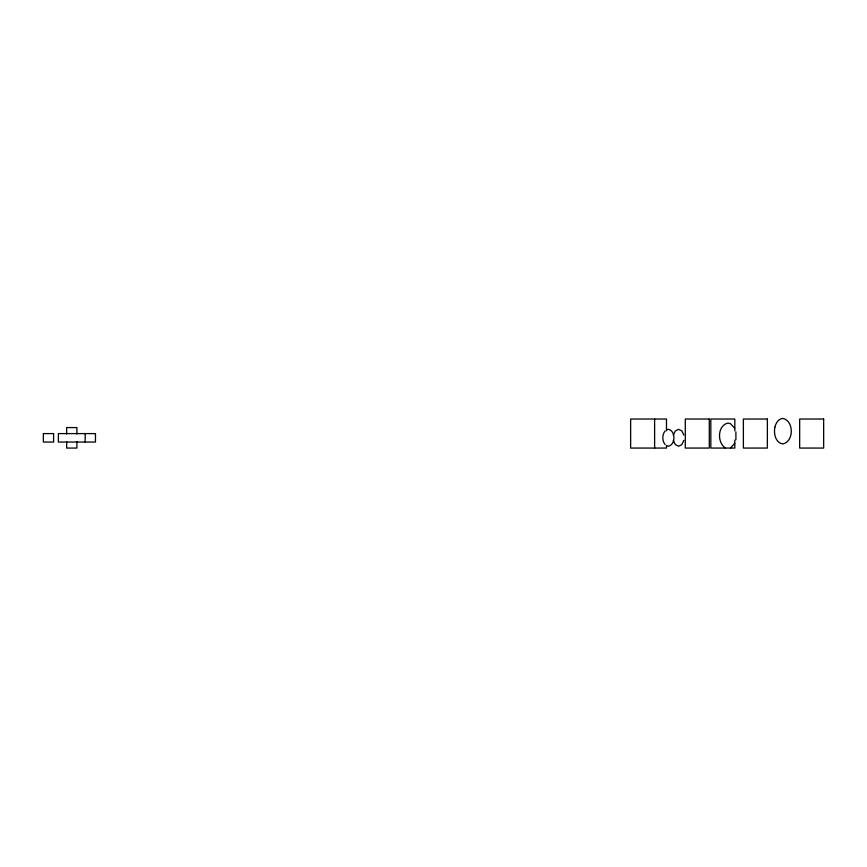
<?xml version="1.0" encoding="UTF-8"?>
<svg xmlns="http://www.w3.org/2000/svg" width="867" height="867" viewBox="0 0 867 867"><rect width="100%" height="100%" fill="white"/><g stroke="black" fill="none" stroke-linecap="round" stroke-linejoin="round"><path stroke-width="1.3" d="M735.899 439.775L735.899 431.885M673.312 435.147L675.328 430.921L678.59 429.306L681.841 430.921L683.857 435.147M683.857 440.371L681.841 444.598L678.59 446.212L675.328 444.598L673.312 440.371M665.076 430.921C662.052 434.779 662.052 440.739 665.076 444.598M734.717 443.33L730.534 447.957M666.625 429.718L668.338 429.306C675.805 430.823 675.805 444.695 668.338 446.212L666.625 445.801M725.365 447.957C716.998 442.625 717.41 425.426 727.944 423.074L730.534 423.703L734.717 428.331M734.815 430.91L734.815 419.032L710.832 419.032L710.832 448.066L734.815 448.066L734.815 440.154M666.485 430.91L666.485 419.032L630.634 419.032L630.634 448.066L666.485 448.066L666.485 445.432M654.618 419.032L654.618 448.066M85.183 433.598L85.183 442.04M76.903 433.977L76.903 427.572L66.651 427.572L66.651 433.977M76.903 441.661L76.903 448.066L66.651 448.066L66.651 441.661M774.86 427.225C773.613 433.457 775.391 442.831 782.814 443.926C794.096 441.639 794.096 420.701 782.814 418.414C778.284 418.761 775.792 423.248 774.86 427.225M709.282 419.032L685.298 419.032L685.298 448.066L709.282 448.066L709.282 419.032M767.371 419.032L743.377 419.032L743.377 448.066L767.371 448.066L767.371 419.032M823.65 419.032L799.667 419.032L799.667 448.066L823.65 448.066L823.65 419.032M53.602 433.598L43.35 433.598L43.35 442.04L53.602 442.04L53.602 433.598M95.468 433.598L58.371 433.598L58.371 442.04L95.468 442.04L95.468 433.598"/></g></svg>
